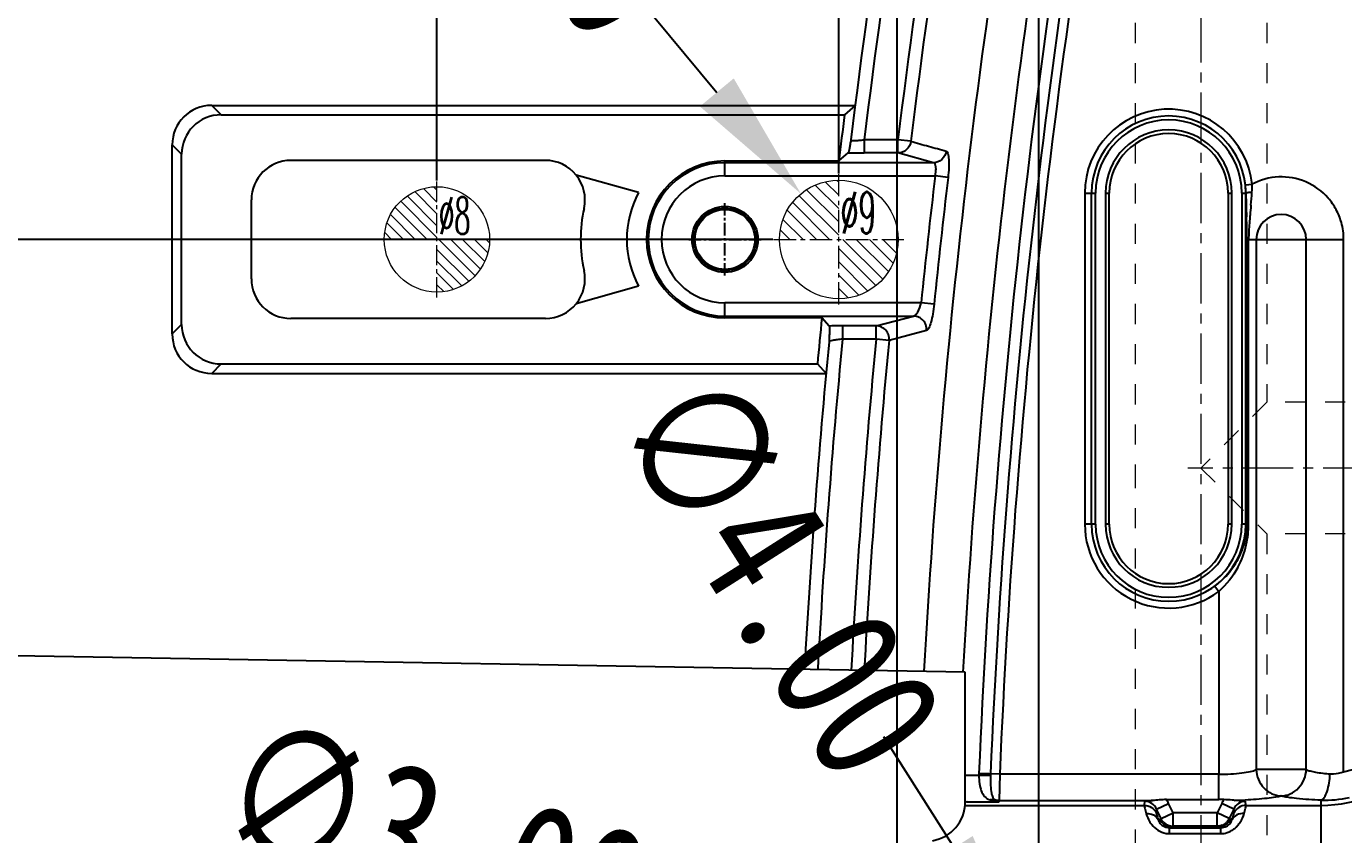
# Model space of a CAD drawing. Header units: millimetres. Extents: x 1147 to 12155, y -6137 to -4403.
# Drawn here: x 2615.5 to 2715.5, y -5238.6 to -5177.2 of the extents above; entities that cross this region are included whole.
import ezdxf
from ezdxf.enums import TextEntityAlignment as Align

# ---------------------------------------------------------------- set-up
doc = ezdxf.new("R2010")
doc.units = ezdxf.units.MM
doc.header["$LTSCALE"] = 16.335
doc.header["$PDMODE"] = 3
doc.header["$PDSIZE"] = 0.3125
doc.linetypes.add('CENTER', pattern=[0.6, 0.375, -0.075, 0.075, -0.075])
doc.linetypes.add('HIDDEN', pattern=[0.2, 0.1, -0.1])
doc.layers.get('0').update_dxf_attribs({"linetype": 'CONTINUOUS'})
doc.layers.get('Defpoints').update_dxf_attribs({"linetype": 'CONTINUOUS'})
doc.layers.add('cool', color=153, linetype='HIDDEN', lineweight=9)
doc.layers.add('epin', color=13, linetype='CONTINUOUS', lineweight=9)
doc.styles.get("Standard").update_dxf_attribs({"font": 'txt', "width": 0.8})
doc.styles.add('TXT05', font='txt.shx', dxfattribs={"width": 0.5, "bigfont": 'gbcbig.shx'})
doc.dimstyles.get("Standard").update_dxf_attribs({"dimtxt": 0.15625, "dimasz": 0.1875, "dimexe": 0.125, "dimexo": 0.0625, "dimtad": 0, "dimtih": 1, "dimtoh": 1, "dimdsep": 46, "dimtxsty": 'Standard', "dimcen": 0.09, "dimadec": 0, "dimazin": 0, "dimtp": 0.01, "dimtm": 0.01, "dimtfac": 1, "dimtofl": 0, "dimtmove": 0, "dimatfit": 3, "dimfxl": 0, "dimtolj": 1, "dimarcsym": 0})

# ---------------------------------------------------------------- blocks, each defined once
blk = doc.blocks.new('*D679')
at = {"color": 4, "lineweight": -2}
blk.add_line((2680.53, -5231.15), (2685.89, -5239.59), dxfattribs=at)
at = {"color": 4}
blk.add_solid([(2687.3, -5238.7), (2684.48, -5240.49), (2691.25, -5248.03)], dxfattribs=at)
at = {"layer": 'Defpoints', "color": 0}
for p in [(2691.25, -5248.03), (2693.4, -5251.41)]:
    blk.add_point(p, dxfattribs=at)
at = {"color": 6, "insert": (2672.66, -5218.77), "char_height": 10, "attachment_point": 5, "rotation": 302.425}
blk.add_mtext('\\A1;∅4.00', dxfattribs=at)
blk = doc.blocks.new('*D796')
at = {"color": 4, "lineweight": -2}
blk.add_line((2672.12, -5193.41), (2589.14, -5193.41), dxfattribs=at)
at = {"layer": 'Defpoints', "color": 0}
for p in [(2589.14, -5193.41), (2672.18, -5193.41), (2876.63, -5263.77)]:
    blk.add_point(p, dxfattribs=at)
at = {"color": 6, "insert": (2576.87, -5193.41), "char_height": 8, "attachment_point": 5}
blk.add_mtext('\\A1;70.36', dxfattribs=at)
blk = doc.blocks.new('*D797')
at = {"color": 4, "lineweight": -2}
for p, q in [((2609.14, -5170.84), (2589.14, -5170.84)), ((2629.14, -5174.27), (2609.14, -5170.84)), ((2807.27, -5174.27), (2629.14, -5174.27))]:
    blk.add_line(p, q, dxfattribs=at)
at = {"layer": 'Defpoints', "color": 0}
for p in [(2589.14, -5170.84), (2807.33, -5174.27), (2876.63, -5263.77)]:
    blk.add_point(p, dxfattribs=at)
at = {"color": 6, "insert": (2576.87, -5170.84), "char_height": 8, "attachment_point": 5}
blk.add_mtext('\\A1;89.50', dxfattribs=at)
blk = doc.blocks.new('*D768')
at = {"color": 4, "lineweight": -2}
blk.add_line((2665.11, -5158.77), (2589.14, -5158.77), dxfattribs=at)
at = {"layer": 'Defpoints', "color": 0}
for p in [(2589.14, -5158.77), (2665.17, -5158.77), (2876.63, -5263.77)]:
    blk.add_point(p, dxfattribs=at)
at = {"color": 6, "insert": (2575.81, -5158.77), "char_height": 8, "attachment_point": 5}
blk.add_mtext('\\A1;105.00', dxfattribs=at)
blk = doc.blocks.new('*D769')
at = {"color": 4, "lineweight": -2}
blk.add_line((2674.37, -5123.77), (2589.14, -5123.77), dxfattribs=at)
at = {"layer": 'Defpoints', "color": 0}
for p in [(2589.14, -5123.77), (2674.43, -5123.77), (2876.63, -5263.77)]:
    blk.add_point(p, dxfattribs=at)
at = {"color": 6, "insert": (2575.81, -5123.77), "char_height": 8, "attachment_point": 5}
blk.add_mtext('\\A1;140.00', dxfattribs=at)
blk = doc.blocks.new('*D770')
at = {"color": 4, "lineweight": -2}
blk.add_line((2656.56, -5102.77), (2589.14, -5102.77), dxfattribs=at)
at = {"layer": 'Defpoints', "color": 0}
for p in [(2589.14, -5102.77), (2656.62, -5102.77), (2876.63, -5263.77)]:
    blk.add_point(p, dxfattribs=at)
at = {"color": 6, "insert": (2576.34, -5102.77), "char_height": 8, "attachment_point": 5}
blk.add_mtext('\\A1;161.00', dxfattribs=at)
blk = doc.blocks.new('*D771')
at = {"color": 4, "lineweight": -2}
for p, q in [((2629.14, -5083.77), (2609.14, -5090.06)), ((2800.07, -5083.77), (2629.14, -5083.77)), ((2609.14, -5090.06), (2589.14, -5090.06))]:
    blk.add_line(p, q, dxfattribs=at)
at = {"layer": 'Defpoints', "color": 0}
for p in [(2800.13, -5083.77), (2589.14, -5090.06), (2876.63, -5263.77)]:
    blk.add_point(p, dxfattribs=at)
at = {"color": 6, "insert": (2575.81, -5090.06), "char_height": 8, "attachment_point": 5}
blk.add_mtext('\\A1;180.00', dxfattribs=at)
blk = doc.blocks.new('*D772')
at = {"color": 4, "lineweight": -2}
blk.add_line((2620.57, -5058.77), (2589.14, -5058.77), dxfattribs=at)
at = {"layer": 'Defpoints', "color": 0}
for p in [(2589.14, -5058.77), (2620.63, -5058.77), (2876.63, -5263.77)]:
    blk.add_point(p, dxfattribs=at)
at = {"color": 6, "insert": (2574.74, -5058.77), "char_height": 8, "attachment_point": 5}
blk.add_mtext('\\A1;205.00', dxfattribs=at)
blk = doc.blocks.new('*D783')
at = {"color": 4, "lineweight": -2}
blk.add_line((2678.83, -5119.31), (2678.83, -5020.27), dxfattribs=at)
at = {"layer": 'Defpoints', "color": 0}
for p in [(2678.83, -5020.27), (2678.83, -5119.37), (2876.63, -5263.77)]:
    blk.add_point(p, dxfattribs=at)
at = {"color": 6, "insert": (2678.83, -5005.87), "char_height": 8, "attachment_point": 5, "rotation": 90}
blk.add_mtext('\\A1;197.80', dxfattribs=at)
blk = doc.blocks.new('*D784')
at = {"color": 4, "lineweight": -2}
for p, q in [((2667.54, -5040.27), (2667.54, -5020.27)), ((2677.13, -5060.27), (2667.54, -5040.27)), ((2677.13, -5188.4), (2677.13, -5060.27))]:
    blk.add_line(p, q, dxfattribs=at)
at = {"layer": 'Defpoints', "color": 0}
for p in [(2667.54, -5020.27), (2677.13, -5188.46), (2876.63, -5263.77)]:
    blk.add_point(p, dxfattribs=at)
at = {"color": 6, "insert": (2667.54, -5005.87), "char_height": 8, "attachment_point": 5, "rotation": 90}
blk.add_mtext('\\A1;199.50', dxfattribs=at)
blk = doc.blocks.new('*D785')
at = {"color": 4, "lineweight": -2}
for p, q in [((2656.26, -5040.27), (2656.26, -5020.27)), ((2668.63, -5060.27), (2656.26, -5040.27)), ((2668.63, -5154.31), (2668.63, -5060.27))]:
    blk.add_line(p, q, dxfattribs=at)
at = {"layer": 'Defpoints', "color": 0}
for p in [(2656.26, -5020.27), (2668.63, -5154.37), (2876.63, -5263.77)]:
    blk.add_point(p, dxfattribs=at)
at = {"color": 6, "insert": (2656.26, -5005.87), "char_height": 8, "attachment_point": 5, "rotation": 90}
blk.add_mtext('\\A1;208.00', dxfattribs=at)
blk = doc.blocks.new('*D786')
at = {"color": 4, "lineweight": -2}
for p, q in [((2633.69, -5040.27), (2633.69, -5020.27)), ((2646.63, -5060.27), (2633.69, -5040.27)), ((2646.63, -5188.95), (2646.63, -5060.27))]:
    blk.add_line(p, q, dxfattribs=at)
at = {"layer": 'Defpoints', "color": 0}
for p in [(2633.69, -5020.27), (2646.63, -5189.01), (2876.63, -5263.77)]:
    blk.add_point(p, dxfattribs=at)
at = {"color": 6, "insert": (2633.69, -5005.87), "char_height": 8, "attachment_point": 5, "rotation": 90}
blk.add_mtext('\\A1;230.00', dxfattribs=at)
blk = doc.blocks.new('*D787')
at = {"color": 4, "lineweight": -2}
for p, q in [((2622.4, -5040.27), (2622.4, -5020.27)), ((2631.63, -5045.4), (2622.4, -5040.27)), ((2631.63, -5065.34), (2631.63, -5045.4))]:
    blk.add_line(p, q, dxfattribs=at)
at = {"layer": 'Defpoints', "color": 0}
for p in [(2622.4, -5020.27), (2631.63, -5065.4), (2876.63, -5263.77)]:
    blk.add_point(p, dxfattribs=at)
at = {"color": 6, "insert": (2622.4, -5005.33), "char_height": 8, "attachment_point": 5, "rotation": 90}
blk.add_mtext('\\A1;245.00', dxfattribs=at)
blk = doc.blocks.new('*D801')
at = {"color": 4, "lineweight": -2}
for p, q in [((2708.34, -5037.97), (2708.34, -5017.97)), ((2704.63, -5051.71), (2708.34, -5037.97)), ((2704.63, -5071.65), (2704.63, -5051.71))]:
    blk.add_line(p, q, dxfattribs=at)
at = {"layer": 'Defpoints', "color": 0}
for p in [(2708.34, -5017.97), (2704.63, -5071.71), (2876.63, -5263.77)]:
    blk.add_point(p, dxfattribs=at)
at = {"color": 6, "insert": (2708.34, -5004.1), "char_height": 8, "attachment_point": 5, "rotation": 90}
blk.add_mtext('\\A1;172.00', dxfattribs=at)
blk = doc.blocks.new('*D803')
at = {"color": 4, "lineweight": -2}
for p, q in [((2609.09, -5239.87), (2589.09, -5239.87)), ((2629.09, -5249.72), (2609.09, -5239.87)), ((2692.26, -5249.72), (2629.09, -5249.72))]:
    blk.add_line(p, q, dxfattribs=at)
at = {"layer": 'Defpoints', "color": 0}
for p in [(2589.09, -5239.87), (2692.32, -5249.72), (2876.63, -5263.77)]:
    blk.add_point(p, dxfattribs=at)
at = {"color": 6, "insert": (2577.89, -5239.87), "char_height": 8, "attachment_point": 5}
blk.add_mtext('\\A1;14.05', dxfattribs=at)
blk = doc.blocks.new('*D807')
at = {"color": 4, "lineweight": -2}
for p, q in [((2689.72, -5039.52), (2689.72, -5019.52)), ((2681.56, -5059.52), (2689.72, -5039.52)), ((2681.56, -5249.05), (2681.56, -5059.52))]:
    blk.add_line(p, q, dxfattribs=at)
at = {"layer": 'Defpoints', "color": 0}
for p in [(2689.72, -5019.52), (2681.56, -5249.11), (2876.63, -5263.77)]:
    blk.add_point(p, dxfattribs=at)
at = {"color": 6, "insert": (2689.72, -5005.12), "char_height": 8, "attachment_point": 5, "rotation": 90}
blk.add_mtext('\\A1;195.07', dxfattribs=at)
blk = doc.blocks.new('*D808')
at = {"color": 4, "lineweight": -2}
for p, q in [((2698.26, -5039.52), (2698.26, -5019.52)), ((2692.32, -5059.52), (2698.26, -5039.52)), ((2692.32, -5248.01), (2692.32, -5059.52))]:
    blk.add_line(p, q, dxfattribs=at)
at = {"layer": 'Defpoints', "color": 0}
for p in [(2698.26, -5019.52), (2692.32, -5248.08), (2876.63, -5263.77)]:
    blk.add_point(p, dxfattribs=at)
at = {"color": 6, "insert": (2698.26, -5005.66), "char_height": 8, "attachment_point": 5, "rotation": 90}
blk.add_mtext('\\A1;184.31', dxfattribs=at)
blk = doc.blocks.new('*D810')
at = {"color": 4, "lineweight": -2}
blk.add_line((2661.49, -5174.56), (2667.87, -5182.26), dxfattribs=at)
at = {"color": 4}
blk.add_solid([(2669.16, -5181.19), (2666.59, -5183.32), (2674.26, -5189.95)], dxfattribs=at)
at = {"layer": 'Defpoints', "color": 0}
for p in [(2674.26, -5189.95), (2680.01, -5196.88)]:
    blk.add_point(p, dxfattribs=at)
at = {"color": 6, "insert": (2652.12, -5163.27), "char_height": 10, "attachment_point": 5, "rotation": 309.6868}
blk.add_mtext('\\A1;∅9.00', dxfattribs=at)
blk = doc.blocks.new('*D819')
at = {"color": 4, "lineweight": -2}
blk.add_line((2660.52, -5243.32), (2670.56, -5246.38), dxfattribs=at)
at = {"color": 4}
blk.add_solid([(2671.05, -5244.78), (2670.08, -5247.97), (2680.13, -5249.29)], dxfattribs=at)
at = {"layer": 'Defpoints', "color": 0}
for p in [(2680.13, -5249.29), (2683, -5250.16)]:
    blk.add_point(p, dxfattribs=at)
at = {"color": 6, "insert": (2646.48, -5239.05), "char_height": 10, "attachment_point": 5, "rotation": 343.0808}
blk.add_mtext('\\A1;∅3.00', dxfattribs=at)
blk = doc.blocks.new('epin_ejp_9')
at = {"layer": 'epin'}
h = blk.add_hatch(dxfattribs=at)
h.set_pattern_fill('_ANSI31', color=123, scale=0.225, angle=90, style=0)
h.set_pattern_definition([(135, (921.2436, 58.3575), (-0.5051394, -0.5051394), [])])
h.paths.add_polyline_path([(0, 4.5, 0.41421356), (-4.5, 0), (0, 0)])
h.paths.add_polyline_path([(4.5, 0), (0, 0), (0, -4.5, 0.41421356)])
at = {"layer": 'epin', "color": 1, "linetype": 'CENTER', "ltscale": 0.27989}
for p, q in [((0, -4.95), (0, 4.95)), ((-4.95, 0), (4.95, 0))]:
    blk.add_line(p, q, dxfattribs=at)
at = {"layer": 'epin'}
blk.add_circle((0, 0), 4.5, dxfattribs=at)
at = {"layer": 'epin', "color": 6, "style": 'TXT05', "width": 0.5}
blk.add_text('%%c9', height=3.15, dxfattribs=at).set_placement((1.4925, 2.025), align=Align.MIDDLE)
blk = doc.blocks.new('epin_ejp_8')
at = {"layer": 'epin'}
h = blk.add_hatch(dxfattribs=at)
h.set_pattern_fill('_ANSI31', color=123, scale=0.2, angle=90, style=0)
h.set_pattern_definition([(135, (-2152.64246, 412.4307), (-0.4490128, -0.4490128), [])])
h.paths.add_polyline_path([(0, 4, 0.414214), (-4, 0), (0, 0)])
h.paths.add_polyline_path([(4, 0), (0, 0), (0, -4, 0.414214)])
at = {"layer": 'epin', "color": 1, "linetype": 'CENTER', "ltscale": 0.248791}
for p, q in [((0, -4.4), (0, 4.4)), ((-4.4, 0), (4.4, 0))]:
    blk.add_line(p, q, dxfattribs=at)
at = {"layer": 'epin'}
blk.add_circle((0, 0), 4, dxfattribs=at)
at = {"layer": 'epin', "color": 6, "style": 'TXT05', "width": 0.5}
blk.add_text('%%c8', height=2.8, dxfattribs=at).set_placement((1.33, 1.8), align=Align.MIDDLE)
blk = doc.blocks.new('115')
at = {"layer": 'epin'}
for name, p in [('epin_ejp_9', (-199.498, 70.358)), ('epin_ejp_8', (-230, 70.358))]:
    blk.add_blockref(name, p, dxfattribs=at)

msp = doc.modelspace()

# ---------------------------------------------------------------- linework, layer by layer
at = {"color": 7, "linetype": 'Continuous'}
for p, q in [((2630.242, -5183.957), (2629.527, -5183.241)), ((2629.527, -5183.241), (2678.378, -5183.241)), ((2630.242, -5183.957), (2677.567, -5183.957)), ((2678.378, -5183.241), (2677.567, -5183.957)), ((2679.067, -5185.847), (2679.067, -5186.851)), ((2681.628, -5185.847), (2679.067, -5185.847)), ((2681.628, -5186.851), (2681.628, -5185.847)), ((2682.608, -5185.967), (2681.628, -5185.847)), ((2626.531, -5200.591), (2626.531, -5186.237)), ((2627.246, -5186.953), (2626.531, -5186.237)), ((2627.246, -5199.876), (2627.246, -5186.953)), ((2677.142, -5187.461), (2677.853, -5186.83)), ((2681.628, -5186.851), (2679.067, -5186.851)), ((2684.315, -5187.595), (2681.628, -5186.851)), ((2668.492, -5188.599), (2668.492, -5187.461)), ((2668.492, -5187.461), (2677.142, -5187.461)), ((2684.315, -5187.595), (2668.492, -5187.595)), ((2668.492, -5188.599), (2684.447, -5188.599)), ((2685.428, -5188.714), (2684.447, -5188.599)), ((2695.812, -5189.895), (2695.812, -5215.032)), ((2695.812, -5189.895), (2696.626, -5189.895)), ((2696.313, -5215.032), (2696.313, -5189.895)), ((2696.626, -5215.032), (2696.626, -5189.895)), ((2697.387, -5189.895), (2697.387, -5215.032)), ((2697.387, -5189.895), (2697.663, -5189.895)), ((2697.663, -5215.032), (2697.663, -5189.895)), ((2706.69, -5189.895), (2706.69, -5215.032)), ((2706.69, -5189.895), (2706.966, -5189.895)), ((2706.966, -5215.032), (2706.966, -5189.895)), ((2707.727, -5189.895), (2707.727, -5215.032)), ((2707.727, -5189.895), (2708.028, -5189.895)), ((2708.007, -5189.278), (2708.506, -5189.225)), ((2708.028, -5215.032), (2708.028, -5189.895)), ((2708.123, -5193.414), (2708.123, -5215.032)), ((2708.123, -5193.414), (2715.462, -5193.414)), ((2708.248, -5215.032), (2708.248, -5193.414)), ((2708.828, -5193.414), (2708.828, -5233.661)), ((2712.619, -5233.661), (2712.619, -5193.414)), ((2715.462, -5233.824), (2715.462, -5193.414)), ((2668.492, -5199.367), (2668.492, -5198.229)), ((2683.389, -5198.229), (2668.492, -5198.229)), ((2684.371, -5198.329), (2683.389, -5198.229)), ((2626.531, -5200.591), (2627.246, -5199.876)), ((2668.492, -5199.233), (2682.816, -5199.233)), ((2675.85, -5199.367), (2668.492, -5199.367)), ((2676.416, -5199.991), (2675.85, -5199.367)), ((2677.421, -5199.977), (2677.421, -5200.981)), ((2679.974, -5199.977), (2677.421, -5199.977)), ((2679.974, -5199.977), (2682.816, -5199.233)), ((2679.974, -5200.981), (2679.974, -5199.977)), ((2679.974, -5200.981), (2677.426, -5200.981)), ((2680.957, -5201.076), (2679.974, -5200.981)), ((2683.799, -5200.334), (2680.957, -5201.076)), ((2629.527, -5203.587), (2630.242, -5202.871)), ((2630.242, -5202.871), (2675.515, -5202.871)), ((2675.515, -5202.871), (2676.168, -5203.587)), ((2629.527, -5203.587), (2676.168, -5203.587)), ((2696.626, -5215.032), (2695.812, -5215.032)), ((2697.663, -5215.032), (2697.387, -5215.032)), ((2706.966, -5215.032), (2706.69, -5215.032)), ((2708.028, -5215.032), (2707.727, -5215.032)), ((2708.123, -5215.032), (2708.248, -5215.032)), ((2705.684, -5219.731), (2705.984, -5220.132)), ((2705.984, -5220.132), (2705.984, -5234.013)), ((2686.731, -5226.272), (2596.631, -5224.699)), ((2686.731, -5236.109), (2686.731, -5226.272)), ((2688.649, -5234.108), (2686.731, -5234.11)), ((2689.352, -5234.013), (2687.778, -5233.947)), ((2689.352, -5234.013), (2689.303, -5236.013)), ((2705.984, -5234.013), (2689.352, -5234.013)), ((2712.619, -5233.661), (2708.828, -5233.661)), ((2686.875, -5236.11), (2686.731, -5236.129)), ((2686.875, -5236.11), (2689.301, -5236.11)), ((2689.301, -5236.11), (2689.301, -5236.013)), ((2689.301, -5236.013), (2700.953, -5236.013)), ((2700.353, -5236.068), (2700.328, -5236.375)), ((2702.004, -5235.936), (2705.983, -5235.936)), ((2708.047, -5236.375), (2708.022, -5236.068)), ((2713.74, -5235.981), (2713.74, -5246.369)), ((2686.719, -5236.375), (2700.328, -5236.375)), ((2701.263, -5236.655), (2701.238, -5236.951)), ((2701.263, -5236.655), (2702.173, -5236.23)), ((2701.599, -5237.377), (2701.263, -5236.655)), ((2701.599, -5237.377), (2702.509, -5236.952)), ((2702.509, -5236.952), (2702.173, -5236.23)), ((2702.509, -5237.958), (2702.509, -5236.952)), ((2705.866, -5236.952), (2702.509, -5236.952)), ((2706.202, -5236.23), (2705.866, -5236.952)), ((2705.866, -5237.958), (2705.866, -5236.952)), ((2706.776, -5237.377), (2705.866, -5236.952)), ((2707.113, -5236.655), (2706.202, -5236.23)), ((2707.113, -5236.655), (2706.776, -5237.377)), ((2707.137, -5236.951), (2707.113, -5236.655)), ((2708.047, -5236.375), (2713.74, -5236.375)), ((2701.381, -5237.447), (2701.464, -5237.377)), ((2701.935, -5237.857), (2701.938, -5237.857)), ((2702.24, -5238.07), (2702.335, -5237.99)), ((2702.24, -5238.523), (2702.24, -5238.07)), ((2702.24, -5238.07), (2706.135, -5238.07)), ((2702.335, -5237.99), (2702.509, -5237.99)), ((2705.866, -5237.958), (2702.509, -5237.958)), ((2705.866, -5237.99), (2706.04, -5237.99)), ((2706.135, -5238.07), (2706.04, -5237.99)), ((2706.135, -5238.523), (2706.135, -5238.07)), ((2706.437, -5237.857), (2706.44, -5237.857)), ((2706.994, -5237.447), (2706.911, -5237.377)), ((2702.24, -5238.523), (2706.135, -5238.523))]:
    msp.add_line(p, q, dxfattribs=at)
for p, q in [((2654.866, -5187.414), (2635.54, -5187.414)), ((2661.94, -5189.863), (2657.204, -5188.535)), ((2632.54, -5196.414), (2632.54, -5190.414)), ((2661.94, -5196.965), (2657.204, -5198.293)), ((2654.866, -5199.414), (2635.54, -5199.414))]:
    msp.add_line(p, q)
at = {"color": 1, "linetype": 'CENTER', "ltscale": 0.155494}
for p, q in [((2668.492, -5196.164), (2668.492, -5190.664)), ((2665.742, -5193.414), (2671.242, -5193.414))]:
    msp.add_line(p, q, dxfattribs=at)
at = {"color": 7, "linetype": 'Continuous'}
for radius in [2.5, 2.368, 2.276]:
    msp.add_circle((2668.492, -5193.414), radius, dxfattribs=at)
for centre, radius, start, end in [((3278.831, -5258.772), 605.185, 169.272711, 173.080038), ((3278.831, -5258.772), 604.18, 169.272711, 173.067528), ((3278.831, -5258.772), 601.639, 169.272711, 173.038087), ((3278.831, -5258.772), 600.652, 169.272711, 173.038087), ((3278.831, -5258.772), 596.119, 169.272711, 176.869465), ((3278.831, -5258.772), 593.158, 169.272711, 176.858824), ((3278.831, -5258.772), 591.573, 169.272711, 177.59499), ((3278.831, -5258.772), 590.698, 169.272711, 177.594987), ((3278.831, -5258.772), 589.998, 169.272711, 177.594987), ((3278.831, -5258.772), 605.9, 172.907172, 173.241034), ((2702.177, -5189.895), 6.365, 6.039, 180), ((2702.177, -5189.895), 5.852, 0, 180), ((2702.177, -5189.895), 5.551, 0, 180), ((2702.177, -5189.895), 4.79, 0, 180), ((2702.177, -5189.895), 4.514, 0, 180), ((2668.492, -5193.414), 5.953, 90, 270), ((2668.492, -5193.414), 5.819, 90, 270), ((2668.492, -5193.414), 4.815, 90, 270), ((3278.831, -5258.772), 598.511, 173.266835, 174.194341), ((3278.831, -5258.772), 597.524, 173.266835, 174.194341), ((2668.492, -5193.414), 7.453, 151.54598, 208.45402), ((2701.476, -5189.97), 6.568, 0.65684, 6.04673), ((2779.863, -5189.146), 71.823, 180.59741, 181.13497), ((2632.72, -5184.5), 75.967, 355.2253, 355.98303), ((2703.5, -5189.471), 5.013, 355.99053, 2.82071), ((2668.492, -5193.414), 10.953, 167.58365, 192.41635), ((2790.601, -5188.929), 82.564, 181.13803, 181.55106), ((2829.241, -5187.869), 121.218, 181.55721, 181.80736), ((2710.723, -5193.414), 1.896, 0, 180), ((2681.916, -5193.423), 26.208, 0.01994, 0.87953), ((3278.831, -5258.772), 605.9, 174.373448, 174.706384), ((3278.831, -5258.772), 605.185, 174.539962, 176.901395), ((3278.831, -5258.772), 604.18, 174.511139, 176.897906), ((3278.831, -5258.772), 601.639, 174.487931, 176.889021), ((3278.831, -5258.772), 600.652, 174.48793, 176.88555), ((2702.177, -5215.032), 6.365, 180, 306.74596), ((2702.177, -5215.032), 5.852, 180, 0), ((2702.177, -5215.032), 5.551, 180, 360), ((2702.177, -5215.032), 4.79, 180, 360), ((2702.177, -5215.032), 4.514, 180, 0), ((2701.259, -5215.028), 6.989, 347.02362, 359.96408), ((2702.666, -5215.032), 5.457, 353.30782, 359.99252), ((2702.56, -5215.018), 5.564, 345.90789, 353.29315), ((2702.22, -5214.902), 5.924, 329.14621, 337.87264), ((2701.383, -5215.065), 6.86, 331.72675, 347.0951), ((2702.398, -5214.975), 5.732, 337.87921, 345.89352), ((2702.072, -5214.813), 6.097, 320.63753, 329.14015), ((2701.943, -5214.705), 6.265, 306.67157, 320.62534), ((2713.74, -5226.093), 19.882, 270, 0), ((2713.74, -5226.093), 10.283, 270, 360), ((2713.74, -5226.093), 7.921, 282.5589, 0), ((2691.443, -5234.102), 3.667, 177.58921, 180.13116), ((2693.432, -5234.185), 4.783, 177.59706, 179.08306), ((2683.731, -5236.109), 3, 280, 359.6293), ((2686.98, -5235.631), 0.49, 249.17915, 257.5385), ((2700.336, -5237.087), 2.026, 25.00713, 34.61094), ((2705.978, -5260.363), 24.427, 89.08377, 89.9895), ((2708.04, -5237.087), 2.027, 145.49864, 154.9909), ((2705.979, -5190.04), 45.974, 271.50695, 272.50959), ((2713.998, -5227.262), 8.724, 268.30464, 282.57351), ((2702.381, -5236.946), 1.013, 205.05403, 244.07634), ((2702.509, -5236.955), 1.003, 226.58371, 269.99284), ((2702.238, -5237.115), 0.955, 262.48323, 270.08853), ((2702.433, -5236.794), 1.164, 261.81124, 265.12858), ((2705.867, -5236.956), 1.001, 291.68775, 313.43168), ((2705.995, -5236.946), 1.013, 295.92354, 334.94585), ((2706.228, -5237.233), 0.795, 336.55569, 344.43914), ((2705.858, -5236.54), 2.073, 316.58243, 318.90284), ((2702.24, -5236.962), 1.56, 260.6592, 269.98564)]:
    msp.add_arc(centre, radius, start, end, dxfattribs=at)
for centre, start, end in [((2635.54, -5190.414), 90, 180), ((2654.866, -5190.414), 347.58365, 90), ((2654.866, -5196.414), 270, 12.41635), ((2635.54, -5196.414), 180, 270)]:
    msp.add_arc(centre, 3, start, end)
for centre, major_axis, start_param, end_param in [((2629.535, -5186.245), (2.127, -2.127), 2.357564, 3.9256213), ((2630.25, -5186.961), (-2.127, 2.127), -0.7840286, 0.7840286), ((2630.25, -5199.867), (2.127, 2.127), 2.357564, 3.9256213), ((2629.535, -5200.583), (2.127, 2.127), 2.357564, 3.9256213)]:
    msp.add_ellipse(centre, major_axis=major_axis, ratio=0.9972647, start_param=start_param, end_param=end_param, dxfattribs=at)
for points, knots in [([(2678.055, -5185.857), (2678.035, -5185.973), (2677.998, -5186.189), (2677.952, -5186.447), (2677.915, -5186.622), (2677.893, -5186.72), (2677.873, -5186.785), (2677.862, -5186.822), (2677.853, -5186.83)], [0, 0, 0, 0, 0.3523828, 0.6620529, 0.7894671, 0.8916621, 0.9634155, 1, 1, 1, 1]), ([(2678.055, -5185.857), (2678.043, -5185.877), (2678.136, -5185.899), (2678.208, -5185.9), (2678.342, -5185.904), (2678.494, -5185.898), (2678.742, -5185.882), (2678.934, -5185.863), (2679.067, -5185.847)], [0, 0, 0, 0, 0.0657561, 0.1543416, 0.2780246, 0.4315134, 0.608009, 1, 1, 1, 1]), ([(2682.608, -5185.967), (2682.578, -5186.201), (2682.345, -5186.661), (2681.862, -5186.849), (2681.628, -5186.851)], [0, 0, 0, 0, 0.5028405, 1, 1, 1, 1]), ([(2682.608, -5185.967), (2683.056, -5186.091), (2683.949, -5186.344), (2684.848, -5186.578), (2685.295, -5186.702)], [0, 0, 0, 0, 0.5002495, 1, 1, 1, 1]), ([(2677.853, -5186.83), (2677.944, -5186.834), (2678.349, -5186.847), (2678.754, -5186.851), (2679.067, -5186.851)], [0, 0, 0, 0, 0.2261999, 1, 1, 1, 1]), ([(2685.295, -5186.702), (2685.268, -5186.937), (2685.035, -5187.402), (2684.55, -5187.592), (2684.315, -5187.595)], [0, 0, 0, 0, 0.5025025, 1, 1, 1, 1]), ([(2685.294, -5186.709), (2685.322, -5186.717), (2685.378, -5186.776), (2685.453, -5186.984), (2685.498, -5187.394), (2685.496, -5188.004), (2685.457, -5188.467), (2685.428, -5188.714)], [0, 0, 0, 0, 0.0418563, 0.107943, 0.3243857, 0.6359981, 1, 1, 1, 1]), ([(2684.447, -5188.599), (2684.476, -5188.476), (2684.512, -5188.238), (2684.527, -5187.911), (2684.434, -5187.611), (2684.315, -5187.595)], [0, 0, 0, 0, 0.3561442, 0.6585907, 1, 1, 1, 1]), ([(2715.288, -5192.13), (2715.189, -5191.792), (2714.925, -5191.133), (2714.123, -5189.969), (2712.655, -5188.902), (2710.525, -5188.507), (2709.124, -5188.898), (2708.506, -5189.225)], [0, 0, 0, 0, 0.1255754, 0.251178, 0.5008151, 0.7504006, 1, 1, 1, 1]), ([(2708.044, -5189.895), (2708.05, -5189.88), (2708.105, -5189.864), (2708.197, -5189.842), (2708.339, -5189.829), (2708.444, -5189.823), (2708.5, -5189.822)], [0, 0, 0, 0, 0.1025303, 0.3204587, 0.6406768, 1, 1, 1, 1]), ([(2708.423, -5190.824), (2708.403, -5191.068), (2708.374, -5191.396), (2708.344, -5191.724), (2708.336, -5191.806)], [0, 0, 0, 0, 0.7472834, 1, 1, 1, 1]), ([(2708.12, -5193.021), (2708.119, -5192.906), (2708.109, -5192.463), (2708.094, -5192.021), (2708.083, -5191.693)], [0, 0, 0, 0, 0.2586874, 1, 1, 1, 1]), ([(2708.336, -5191.806), (2708.325, -5191.931), (2708.279, -5192.465), (2708.248, -5193.002), (2708.248, -5193.414)], [0, 0, 0, 0, 0.2323027, 1, 1, 1, 1]), ([(2682.816, -5199.233), (2682.877, -5199.226), (2683.011, -5199.13), (2683.232, -5198.8), (2683.34, -5198.471), (2683.389, -5198.229)], [0, 0, 0, 0, 0.1540257, 0.3820672, 1, 1, 1, 1]), ([(2684.371, -5198.329), (2684.346, -5198.58), (2684.282, -5199.047), (2684.149, -5199.658), (2684.016, -5200.065), (2683.895, -5200.268), (2683.83, -5200.326), (2683.799, -5200.334)], [0, 0, 0, 0, 0.3567295, 0.6643156, 0.8842414, 0.9546715, 1, 1, 1, 1]), ([(2676.416, -5199.991), (2676.426, -5200.001), (2676.425, -5200.052), (2676.433, -5200.136), (2676.43, -5200.266), (2676.427, -5200.421), (2676.42, -5200.599), (2676.408, -5200.856), (2676.398, -5201.054), (2676.392, -5201.187)], [0, 0, 0, 0, 0.0364067, 0.1130995, 0.2218121, 0.3547752, 0.504943, 0.6656478, 1, 1, 1, 1]), ([(2677.421, -5199.977), (2677.333, -5199.977), (2676.998, -5199.978), (2676.663, -5199.983), (2676.416, -5199.991)], [0, 0, 0, 0, 0.260475, 1, 1, 1, 1]), ([(2680.957, -5201.076), (2680.968, -5200.938), (2680.934, -5200.656), (2680.722, -5200.291), (2680.384, -5200.04), (2680.11, -5199.978), (2679.974, -5199.977)], [0, 0, 0, 0, 0.251595, 0.5028947, 0.7524681, 1, 1, 1, 1]), ([(2683.799, -5200.334), (2683.811, -5200.191), (2683.774, -5199.908), (2683.563, -5199.55), (2683.233, -5199.3), (2682.958, -5199.235), (2682.816, -5199.233)], [0, 0, 0, 0, 0.2626122, 0.5028933, 0.7415983, 1, 1, 1, 1]), ([(2677.421, -5200.981), (2677.286, -5200.994), (2677.038, -5201.023), (2676.719, -5201.069), (2676.508, -5201.124), (2676.415, -5201.152), (2676.389, -5201.179), (2676.392, -5201.187)], [0, 0, 0, 0, 0.3815456, 0.7042391, 0.9192799, 0.9757878, 1, 1, 1, 1]), ([(2687.775, -5234.11), (2687.776, -5234.317), (2687.8, -5234.713), (2687.923, -5235.259), (2688.171, -5235.713), (2688.447, -5235.894), (2688.591, -5235.949)], [0, 0, 0, 0, 0.2909756, 0.5556659, 0.7836091, 1, 1, 1, 1]), ([(2688.649, -5234.108), (2688.643, -5234.511), (2688.65, -5235.055), (2688.766, -5235.684), (2688.904, -5235.896), (2688.987, -5235.949)], [0, 0, 0, 0, 0.6304627, 0.845816, 1, 1, 1, 1]), ([(2705.983, -5235.936), (2705.988, -5235.694), (2705.982, -5235.053), (2705.984, -5234.412), (2705.984, -5234.013)], [0, 0, 0, 0, 0.3781245, 1, 1, 1, 1]), ([(2705.984, -5234.013), (2706.291, -5234.013), (2706.874, -5233.998), (2707.68, -5233.932), (2708.324, -5233.829), (2708.691, -5233.729), (2708.828, -5233.661)], [0, 0, 0, 0, 0.3189655, 0.6079607, 0.8410737, 1, 1, 1, 1]), ([(2708.828, -5233.661), (2708.836, -5233.917), (2708.947, -5234.428), (2709.368, -5235.08), (2709.985, -5235.531), (2710.48, -5235.652), (2710.723, -5235.661)], [0, 0, 0, 0, 0.254762, 0.5082449, 0.7570135, 1, 1, 1, 1]), ([(2710.723, -5235.662), (2710.957, -5235.653), (2711.451, -5235.536), (2712.082, -5235.082), (2712.503, -5234.418), (2712.611, -5233.907), (2712.619, -5233.661)], [0, 0, 0, 0, 0.2335773, 0.4915519, 0.7547795, 1, 1, 1, 1]), ([(2712.619, -5233.661), (2712.711, -5233.707), (2712.945, -5233.782), (2713.546, -5233.907), (2714.058, -5233.958), (2714.429, -5233.981)], [0, 0, 0, 0, 0.1669553, 0.3959871, 1, 1, 1, 1]), ([(2713.74, -5235.981), (2713.842, -5235.952), (2714.043, -5235.731), (2714.242, -5235.282), (2714.376, -5234.667), (2714.421, -5234.214), (2714.429, -5233.981)], [0, 0, 0, 0, 0.1453553, 0.3765055, 0.6801885, 1, 1, 1, 1]), ([(2714.429, -5233.981), (2714.513, -5233.987), (2714.864, -5233.99), (2715.214, -5233.916), (2715.462, -5233.824)], [0, 0, 0, 0, 0.2427093, 1, 1, 1, 1]), ([(2688.591, -5235.949), (2688.626, -5235.939), (2688.756, -5235.91), (2688.895, -5235.918), (2688.987, -5235.949)], [0, 0, 0, 0, 0.2695525, 1, 1, 1, 1]), ([(2688.987, -5235.949), (2689.012, -5235.967), (2689.109, -5236.034), (2689.217, -5236.084), (2689.299, -5236.11)], [0, 0, 0, 0, 0.2644455, 1, 1, 1, 1]), ([(2700.953, -5236.013), (2700.9, -5236.017), (2700.7, -5236.033), (2700.5, -5236.053), (2700.353, -5236.068)], [0, 0, 0, 0, 0.2649426, 1, 1, 1, 1]), ([(2701.263, -5236.655), (2701.184, -5236.484), (2700.926, -5236.18), (2700.542, -5236.068), (2700.353, -5236.068)], [0, 0, 0, 0, 0.4995818, 1, 1, 1, 1]), ([(2702.004, -5235.936), (2701.818, -5235.936), (2701.467, -5235.958), (2701.119, -5236.001), (2700.953, -5236.013)], [0, 0, 0, 0, 0.5284019, 1, 1, 1, 1]), ([(2707.188, -5235.998), (2707.124, -5235.994), (2706.851, -5235.971), (2706.578, -5235.943), (2706.369, -5235.939)], [0, 0, 0, 0, 0.2350174, 1, 1, 1, 1]), ([(2708.022, -5236.068), (2707.834, -5236.068), (2707.449, -5236.18), (2707.191, -5236.484), (2707.113, -5236.655)], [0, 0, 0, 0, 0.500496, 1, 1, 1, 1]), ([(2708.022, -5236.068), (2707.958, -5236.061), (2707.68, -5236.033), (2707.402, -5236.01), (2707.188, -5235.998)], [0, 0, 0, 0, 0.231149, 1, 1, 1, 1]), ([(2710.723, -5235.661), (2710.579, -5235.704), (2710.226, -5235.775), (2709.316, -5235.894), (2708.55, -5235.945), (2707.992, -5235.97)], [0, 0, 0, 0, 0.1637378, 0.3914616, 1, 1, 1, 1]), ([(2713.74, -5235.981), (2713.122, -5235.958), (2712.273, -5235.909), (2711.269, -5235.783), (2710.88, -5235.708), (2710.723, -5235.661)], [0, 0, 0, 0, 0.6106188, 0.8383855, 1, 1, 1, 1]), ([(2700.328, -5236.375), (2700.326, -5236.402), (2700.336, -5236.474), (2700.379, -5236.683), (2700.431, -5236.864), (2700.471, -5237.001)], [0, 0, 0, 0, 0.1247281, 0.334597, 1, 1, 1, 1]), ([(2700.328, -5236.375), (2700.515, -5236.375), (2700.896, -5236.484), (2701.158, -5236.782), (2701.238, -5236.951)], [0, 0, 0, 0, 0.5006089, 1, 1, 1, 1]), ([(2700.471, -5237.001), (2700.655, -5236.984), (2701.024, -5237.036), (2701.305, -5237.296), (2701.381, -5237.447)], [0, 0, 0, 0, 0.522338, 1, 1, 1, 1]), ([(2700.471, -5237.001), (2700.558, -5237.301), (2700.796, -5237.779), (2701.346, -5238.296), (2701.762, -5238.465), (2701.987, -5238.502)], [0, 0, 0, 0, 0.4191119, 0.6940623, 1, 1, 1, 1]), ([(2701.238, -5236.951), (2701.236, -5236.972), (2701.246, -5237.03), (2701.29, -5237.196), (2701.341, -5237.339), (2701.381, -5237.447)], [0, 0, 0, 0, 0.1233673, 0.3328051, 1, 1, 1, 1]), ([(2707.904, -5237.001), (2707.72, -5236.984), (2707.351, -5237.036), (2707.07, -5237.296), (2706.994, -5237.447)], [0, 0, 0, 0, 0.5223366, 1, 1, 1, 1]), ([(2706.994, -5237.447), (2707.005, -5237.417), (2707.042, -5237.313), (2707.078, -5237.209), (2707.1, -5237.135)], [0, 0, 0, 0, 0.2908531, 1, 1, 1, 1]), ([(2707.1, -5237.135), (2707.104, -5237.119), (2707.118, -5237.07), (2707.131, -5237.02), (2707.136, -5236.985)], [0, 0, 0, 0, 0.3111842, 1, 1, 1, 1]), ([(2708.047, -5236.375), (2707.86, -5236.375), (2707.479, -5236.484), (2707.217, -5236.782), (2707.137, -5236.951)], [0, 0, 0, 0, 0.500608, 1, 1, 1, 1]), ([(2707.421, -5237.903), (2707.487, -5237.827), (2707.693, -5237.553), (2707.837, -5237.234), (2707.904, -5237.001)], [0, 0, 0, 0, 0.2930441, 1, 1, 1, 1]), ([(2707.904, -5237.001), (2707.944, -5236.864), (2707.996, -5236.683), (2708.039, -5236.474), (2708.049, -5236.402), (2708.047, -5236.375)], [0, 0, 0, 0, 0.6654065, 0.8752917, 1, 1, 1, 1]), ([(2701.381, -5237.447), (2701.412, -5237.558), (2701.571, -5237.86), (2701.899, -5238.034), (2702.113, -5238.062)], [0, 0, 0, 0, 0.3480132, 1, 1, 1, 1]), ([(2702.335, -5237.99), (2702.29, -5237.99), (2702.201, -5237.979), (2702.095, -5237.967), (2701.873, -5237.857), (2701.935, -5237.857)], [0, 0, 0, 0, 0.3146179, 0.5655723, 1, 1, 1, 1]), ([(2701.938, -5237.857), (2701.958, -5237.859), (2702.022, -5237.888), (2702.088, -5237.907), (2702.136, -5237.919)], [0, 0, 0, 0, 0.290572, 1, 1, 1, 1]), ([(2702.136, -5237.919), (2702.145, -5237.922), (2702.189, -5237.933), (2702.233, -5237.941), (2702.267, -5237.946)], [0, 0, 0, 0, 0.2182806, 1, 1, 1, 1]), ([(2705.953, -5237.958), (2706.013, -5237.958), (2706.167, -5237.945), (2706.314, -5237.897), (2706.403, -5237.867)], [0, 0, 0, 0, 0.3907977, 1, 1, 1, 1]), ([(2706.212, -5237.973), (2706.199, -5237.975), (2706.142, -5237.985), (2706.085, -5237.99), (2706.04, -5237.99)], [0, 0, 0, 0, 0.2293731, 1, 1, 1, 1]), ([(2706.135, -5238.07), (2706.183, -5238.07), (2706.356, -5238.058), (2706.526, -5237.996), (2706.633, -5237.928)], [0, 0, 0, 0, 0.2716945, 1, 1, 1, 1]), ([(2706.44, -5237.857), (2706.443, -5237.857), (2706.45, -5237.857), (2706.449, -5237.873), (2706.426, -5237.887), (2706.387, -5237.914), (2706.312, -5237.947), (2706.25, -5237.965), (2706.212, -5237.973)], [0, 0, 0, 0, 0.0331438, 0.0554306, 0.1388267, 0.3067013, 0.580451, 1, 1, 1, 1]), ([(2706.403, -5237.867), (2706.407, -5237.866), (2706.418, -5237.862), (2706.43, -5237.858), (2706.437, -5237.857)], [0, 0, 0, 0, 0.353076, 1, 1, 1, 1]), ([(2706.623, -5238.444), (2706.671, -5238.429), (2706.853, -5238.36), (2707.022, -5238.259), (2707.137, -5238.17)], [0, 0, 0, 0, 0.257858, 1, 1, 1, 1]), ([(2706.633, -5237.928), (2706.679, -5237.899), (2706.812, -5237.796), (2706.913, -5237.654), (2706.958, -5237.55)], [0, 0, 0, 0, 0.3246988, 1, 1, 1, 1])]:
    msp.add_open_spline(points, degree=3, knots=knots, dxfattribs=at)
for points in [[(2715.462, -5193.414), (2715.462, -5192.982), (2715.405, -5192.546), (2715.288, -5192.13)], [(2707.424, -5218.315), (2707.058, -5218.995), (2706.567, -5219.625), (2705.984, -5220.132)], [(2686.731, -5236.054), (2686.755, -5236.068), (2686.78, -5236.08), (2686.806, -5236.089)], [(2689.299, -5236.11), (2689.058, -5236.088), (2688.818, -5236.034), (2688.591, -5235.949)], [(2689.303, -5236.013), (2689.196, -5236.013), (2689.086, -5235.991), (2688.987, -5235.949)], [(2707.136, -5236.985), (2707.137, -5236.974), (2707.138, -5236.962), (2707.137, -5236.951)], [(2701.82, -5237.683), (2701.728, -5237.597), (2701.652, -5237.491), (2701.599, -5237.377)], [(2702.334, -5237.954), (2702.363, -5237.956), (2702.393, -5237.958), (2702.422, -5237.958)], [(2706.237, -5237.887), (2706.12, -5237.933), (2705.992, -5237.958), (2705.866, -5237.958)], [(2706.776, -5237.377), (2706.723, -5237.491), (2706.647, -5237.597), (2706.555, -5237.683)], [(2707.137, -5238.17), (2707.218, -5238.108), (2707.294, -5238.039), (2707.364, -5237.965)], [(2706.135, -5238.523), (2706.3, -5238.523), (2706.467, -5238.496), (2706.623, -5238.444)]]:
    msp.add_open_spline(points, degree=3, dxfattribs=at)
at = {"layer": 'cool', "color": 1, "linetype": 'CENTER', "ltscale": 0.621977}
for p, q in [((2704.631, -5023.772), (2704.631, -5305.772)), ((3156.631, -5210.772), (2703.631, -5210.772))]:
    msp.add_line(p, q, dxfattribs=at)
at = {"layer": 'cool', "ltscale": 0.932966}
for p, q in [((2699.631, -5036.772), (2699.631, -5210.772)), ((2709.631, -5036.772), (2709.631, -5205.772)), ((2709.631, -5205.772), (2704.631, -5210.772)), ((3142.303, -5205.772), (2709.631, -5205.772)), ((2699.631, -5210.772), (2699.631, -5300.772)), ((2704.631, -5210.772), (2709.631, -5215.772)), ((3142.303, -5215.772), (2709.631, -5215.772)), ((2709.631, -5215.772), (2709.631, -5300.772))]:
    msp.add_line(p, q, dxfattribs=at)

# ---------------------------------------------------------------- block references
msp.add_blockref('115', (2876.631, -5263.772))

# ---------------------------------------------------------------- dimensions: what is measured, and where the dimension line sits
for feature_location, offset, dtype, picture, middle in [((2704.631, -5071.709), (3.708, 53.743), 1, '*D801', (2708.339, -5004.099)), ((2631.631, -5065.398), (-9.23, 45.132), 1, '*D787', (2622.401, -5005.333)), ((2646.631, -5189.014), (-12.944, 168.748), 1, '*D786', (2633.687, -5005.866)), ((2668.628, -5154.372), (-12.37, 134.105), 1, '*D785', (2656.259, -5005.866)), ((2677.132, -5188.464), (-9.588, 168.198), 1, '*D784', (2667.545, -5005.866)), ((2678.831, -5119.372), (0, 99.105), 1, '*D783', (2678.831, -5005.866)), ((2681.564, -5249.109), (8.157, 229.585), 1, '*D807', (2689.721, -5005.123)), ((2692.323, -5248.077), (5.942, 228.553), 1, '*D808', (2698.265, -5005.657)), ((2620.631, -5058.772), (-31.491, 0), 0, '*D772', (2574.74, -5058.772)), ((2800.131, -5083.772), (-210.991, -6.286), 0, '*D771', (2575.807, -5090.058)), ((2656.62, -5102.772), (-67.48, 0), 0, '*D770', (2576.34, -5102.772)), ((2674.431, -5123.772), (-85.291, 0), 0, '*D769', (2575.807, -5123.772)), ((2665.168, -5158.772), (-76.028, 0), 0, '*D768', (2575.807, -5158.772)), ((2807.331, -5174.272), (-218.191, 3.43), 0, '*D797', (2576.873, -5170.842)), ((2672.182, -5193.414), (-83.042, 0), 0, '*D796', (2576.873, -5193.414)), ((2692.323, -5249.722), (-103.237, 9.851), 0, '*D803', (2577.885, -5239.871))]:
    dim = msp.add_ordinate_dim(feature_location=feature_location, offset=offset, dtype=dtype, origin=(2876.631, -5263.772), dimstyle='Standard', override={"dimtxt": 8, "dimasz": 10, "dimgap": 0, "dimtih": 0, "dimtoh": 0, "dimzin": 0, "dimcen": 0, "dimclrd": 4, "dimclre": 4, "dimclrt": 6, "dimadec": 2, "dimtp": 0, "dimtm": 0, "dimtzin": 0})
    dim.commit()
    dim.dimension.update_dxf_attribs({"geometry": picture, "text_midpoint": middle})
for p1, p2, picture, middle in [((2680.006, -5196.877), (2674.259, -5189.951), '*D810', (2652.121, -5163.273)), ((2693.395, -5251.41), (2691.25, -5248.034), '*D679', (2672.662, -5218.772))]:
    dim = msp.add_diameter_dim_2p(p1=p1, p2=p2, dimstyle='Standard', override={"dimtxt": 10, "dimasz": 10, "dimgap": 0, "dimtih": 0, "dimtoh": 0, "dimzin": 0, "dimcen": 0, "dimclrd": 4, "dimclre": 4, "dimclrt": 6, "dimadec": 2, "dimtp": 0, "dimtm": 0, "dimtzin": 0})
    dim.commit()
    dim.dimension.update_dxf_attribs({"geometry": picture, "text_midpoint": middle})
dim = msp.add_diameter_dim_2p(p1=(2682.999, -5250.159), p2=(2680.129, -5249.285), dimstyle='Standard', override={"dimtxt": 10, "dimasz": 10, "dimgap": 0, "dimtih": 0, "dimtoh": 0, "dimzin": 0, "dimcen": 0, "dimclrd": 4, "dimclre": 4, "dimclrt": 6, "dimadec": 2, "dimtp": 0, "dimtm": 0, "dimtzin": 0})
dim.commit()
dim.dimension.update_dxf_attribs({"geometry": '*D819', "text_midpoint": (2646.484, -5239.051), "dimtype": 163})

doc.saveas('drawing.dxf')
